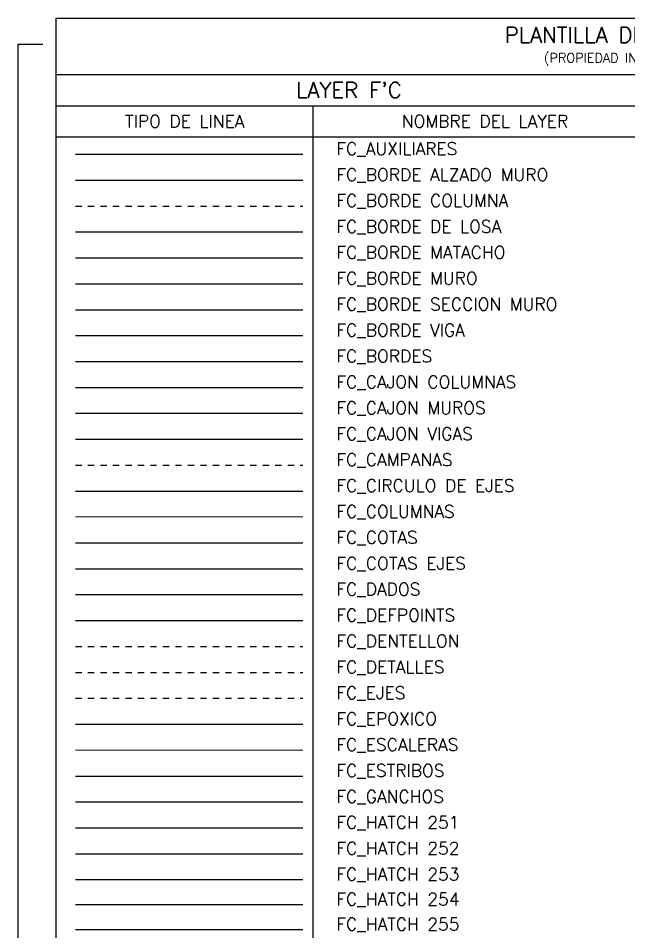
# Model space of a CAD drawing. Header units: millimetres. Extents: x -99999999 to 100000000, y -41 to 20.
# Drawn here: x -35.69 to -25.91, y -3.9 to 10.73 of the extents above; entities that cross this region are included whole.
import ezdxf

# ---------------------------------------------------------------- set-up
doc = ezdxf.new("R2010")
doc.units = ezdxf.units.MM
doc.header["$LTSCALE"] = 0.01
for name, pattern in [('DASHDOT', [1, 0.5, -0.25, 0, -0.25]), ('DASHED2', [0.375, 0.25, -0.125]), ('DOT', [6.35, 0, -6.35])]:
    doc.linetypes.add(name, pattern=pattern)
for name, color, linetype in [('FC_AUXILIARES', 1, 'Continuous'), ('FC_BORDE COLUMNA', 6, 'DASHED2'), ('FC_BORDE LOSA', 4, 'Continuous'), ('FC_BORDE MATACHO', 5, 'Continuous'), ('FC_BORDE VIGA', 4, 'Continuous'), ('FC_BORDES', 4, 'Continuous'), ('FC_CAMPANAS', 3, 'DASHED2'), ('FC_CIRCULO DE EJES', 3, 'Continuous'), ('FC_COTAS', 1, 'Continuous'), ('FC_COTAS EJES', 1, 'Continuous'), ('FC_DADOS', 5, 'Continuous'), ('FC_DENTELLON', 3, 'DASHED2'), ('FC_DETALLES', 5, 'DOT'), ('FC_EJES', 1, 'DASHDOT'), ('FC_EPOXICO', 12, 'Continuous'), ('FC_ESTRIBOS', 3, 'Continuous'), ('FC_GANCHOS', 4, 'Continuous'), ('FC_HATCH 251', 251, 'Continuous'), ('FC_HATCH 252', 252, 'Continuous'), ('FC_HATCH 253', 253, 'Continuous'), ('FC_HATCH 254', 254, 'Continuous'), ('FC_HATCH 255', 255, 'Continuous'), ('FC_R-140', 2, 'Continuous'), ('FC_R-80', 11, 'Continuous')]:
    doc.layers.add(name, color=color, linetype=linetype)
for name, color, linetype, plot in [('FC_BORDE ALZADO MURO', 230, 'Continuous', False), ('FC_BORDE MUROS', 250, 'Continuous', False), ('FC_BORDE SECCION MURO', 230, 'Continuous', False), ('FC_CAJON COLUMNAS', 230, 'Continuous', False), ('FC_CAJON MUROS', 230, 'Continuous', False), ('FC_CAJON VIGAS', 230, 'Continuous', False), ('FC_DEFPOINTS', 250, 'Continuous', False), ('FC_TEXTO NO IMPRIMIR', 252, 'Continuous', False)]:
    doc.layers.add(name, color=color, linetype=linetype, plot=plot)
doc.layers.add('FC_COLUMNAS', color=5, linetype='Continuous', lineweight=15)
doc.layers.add('FC_ESCALERAS', color=253, linetype='Continuous', lineweight=18)
doc.styles.add('FC_TEXT1', font='romans.shx')

msp = doc.modelspace()

# ---------------------------------------------------------------- linework, layer by layer
at = {"layer": 'FC_AUXILIARES'}
msp.add_lwpolyline([(-34.773, 8.551), (-31.13, 8.551)], dxfattribs=at)
at = {"layer": 'FC_BORDE ALZADO MURO'}
msp.add_lwpolyline([(-34.773, 8.136), (-31.13, 8.136)], dxfattribs=at)
at = {"layer": 'FC_BORDE COLUMNA', "ltscale": 0.6}
msp.add_lwpolyline([(-34.773, 7.721), (-31.13, 7.721)], dxfattribs=at)
at = {"layer": 'FC_BORDE LOSA'}
msp.add_lwpolyline([(-34.773, 7.306), (-31.13, 7.306)], dxfattribs=at)
at = {"layer": 'FC_BORDE MATACHO'}
msp.add_lwpolyline([(-34.773, 6.891), (-31.13, 6.891)], dxfattribs=at)
at = {"layer": 'FC_BORDE MUROS'}
msp.add_lwpolyline([(-34.773, 6.476), (-31.13, 6.476)], dxfattribs=at)
at = {"layer": 'FC_BORDE SECCION MURO'}
msp.add_lwpolyline([(-34.773, 6.061), (-31.13, 6.061)], dxfattribs=at)
at = {"layer": 'FC_BORDE VIGA'}
msp.add_lwpolyline([(-34.773, 5.646), (-31.13, 5.646)], dxfattribs=at)
at = {"layer": 'FC_BORDES', "ltscale": 1.5}
msp.add_lwpolyline([(-35.081, 10.729), (-14.944, 10.729), (-14.944, -32.468), (-35.081, -32.468)], close=True, dxfattribs=at)
for points in [[(-35.081, 9.829), (-14.944, 9.829)], [(-35.081, 9.329), (-14.944, 9.329)], [(-30.966, -21.499), (-30.966, 9.329)], [(-35.081, 8.829), (-14.944, 8.829)]]:
    msp.add_lwpolyline(points, dxfattribs=at)
at = {"layer": 'FC_BORDES'}
msp.add_lwpolyline([(-34.773, 5.231), (-31.13, 5.231)], dxfattribs=at)
at = {"layer": 'FC_CAJON COLUMNAS'}
msp.add_lwpolyline([(-34.773, 4.816), (-31.13, 4.816)], dxfattribs=at)
at = {"layer": 'FC_CAJON MUROS'}
msp.add_lwpolyline([(-34.773, 4.401), (-31.13, 4.401)], dxfattribs=at)
at = {"layer": 'FC_CAJON VIGAS'}
msp.add_lwpolyline([(-34.773, 3.986), (-31.13, 3.986)], dxfattribs=at)
at = {"layer": 'FC_CAMPANAS', "ltscale": 0.6}
msp.add_lwpolyline([(-34.773, 3.571), (-31.13, 3.571)], dxfattribs=at)
at = {"layer": 'FC_CIRCULO DE EJES'}
msp.add_lwpolyline([(-34.773, 3.156), (-31.13, 3.156)], dxfattribs=at)
at = {"layer": 'FC_COLUMNAS'}
msp.add_lwpolyline([(-34.773, 2.741), (-31.13, 2.741)], dxfattribs=at)
at = {"layer": 'FC_COTAS'}
msp.add_lwpolyline([(-34.773, 2.326), (-31.13, 2.326)], dxfattribs=at)
at = {"layer": 'FC_COTAS EJES'}
msp.add_lwpolyline([(-34.773, 1.911), (-31.13, 1.911)], dxfattribs=at)
at = {"layer": 'FC_DADOS'}
msp.add_lwpolyline([(-34.773, 1.496), (-31.13, 1.496)], dxfattribs=at)
at = {"layer": 'FC_DEFPOINTS', "ltscale": 0.6}
msp.add_lwpolyline([(-34.773, 1.081), (-31.13, 1.081)], dxfattribs=at)
at = {"layer": 'FC_DENTELLON', "ltscale": 0.6}
msp.add_lwpolyline([(-34.773, 0.666), (-31.13, 0.666)], dxfattribs=at)
at = {"layer": 'FC_DETALLES', "ltscale": 0.03}
msp.add_lwpolyline([(-34.773, 0.251), (-31.13, 0.251)], dxfattribs=at)
at = {"layer": 'FC_EJES', "ltscale": 0.6}
msp.add_lwpolyline([(-34.773, -0.164), (-31.13, -0.164)], dxfattribs=at)
at = {"layer": 'FC_EPOXICO'}
msp.add_lwpolyline([(-34.773, -0.579), (-31.13, -0.579)], dxfattribs=at)
at = {"layer": 'FC_ESCALERAS'}
msp.add_lwpolyline([(-34.773, -0.994), (-31.13, -0.994)], dxfattribs=at)
at = {"layer": 'FC_ESTRIBOS'}
msp.add_lwpolyline([(-34.773, -1.409), (-31.13, -1.409)], dxfattribs=at)
at = {"layer": 'FC_GANCHOS'}
msp.add_lwpolyline([(-34.773, -1.824), (-31.13, -1.824)], dxfattribs=at)
at = {"layer": 'FC_HATCH 251'}
msp.add_lwpolyline([(-34.773, -2.239), (-31.13, -2.239)], dxfattribs=at)
at = {"layer": 'FC_HATCH 252'}
msp.add_lwpolyline([(-34.773, -2.654), (-31.13, -2.654)], dxfattribs=at)
at = {"layer": 'FC_HATCH 253'}
msp.add_lwpolyline([(-34.773, -3.069), (-31.13, -3.069)], dxfattribs=at)
at = {"layer": 'FC_HATCH 254'}
msp.add_lwpolyline([(-34.773, -3.469), (-31.13, -3.469)], dxfattribs=at)
at = {"layer": 'FC_HATCH 255'}
msp.add_lwpolyline([(-34.773, -3.869), (-31.13, -3.869)], dxfattribs=at)
at = {"layer": 'FC_TEXTO NO IMPRIMIR'}
msp.add_lwpolyline([(-35.689, -6.842), (-35.689, 10.314), (-35.295, 10.314)], dxfattribs=at)

# ---------------------------------------------------------------- texts
at = {"layer": 'FC_R-140', "insert": (-25.012, 10.279), "char_height": 0.25, "width": 6.65726, "attachment_point": 5, "style": 'FC_TEXT1'}
msp.add_mtext("PLANTILLA DE DIBUJO F'C_METROS\\P{\\H0.6x;(PROPIEDAD INTELECTUAL DE EFE PRIMA CE)}", dxfattribs=at)
at = {"layer": 'FC_R-140', "insert": (-30.393, 9.579), "char_height": 0.25, "attachment_point": 5, "style": 'FC_TEXT1'}
msp.add_mtext("LAYER F'C", dxfattribs=at)
at = {"layer": 'FC_R-80', "char_height": 0.2, "style": 'FC_TEXT1'}
for s, insert, attachment_point in [('TIPO DE LINEA', (-33.024, 9.079), 5), ('NOMBRE DEL LAYER', (-28.214, 9.079), 5), ('FC_AUXILIARES', (-30.595, 8.52), 7), ('FC_BORDE ALZADO MURO', (-30.595, 8.105), 7), ('FC_BORDE DE LOSA', (-30.595, 7.275), 7), ('FC_BORDE MATACHO', (-30.595, 6.86), 7), ('FC_BORDE MURO', (-30.595, 6.445), 7), ('FC_BORDE SECCION MURO', (-30.595, 6.03), 7), ('FC_BORDE VIGA', (-30.595, 5.615), 7), ('FC_BORDES', (-30.595, 5.199), 7), ('FC_CAJON COLUMNAS', (-30.595, 4.784), 7), ('FC_CAJON MUROS', (-30.595, 4.369), 7), ('FC_CAJON VIGAS', (-30.595, 3.954), 7), ('FC_CAMPANAS', (-30.595, 3.539), 7), ('FC_CIRCULO DE EJES', (-30.595, 3.124), 7), ('FC_COLUMNAS', (-30.595, 2.709), 7), ('FC_COTAS', (-30.595, 2.294), 7), ('FC_COTAS EJES', (-30.595, 1.879), 7), ('FC_DADOS', (-30.595, 1.464), 7), ('FC_DEFPOINTS', (-30.595, 1.049), 7), ('FC_DENTELLON', (-30.595, 0.634), 7), ('FC_DETALLES', (-30.595, 0.219), 7), ('FC_EJES', (-30.595, -0.196), 7), ('FC_EPOXICO', (-30.595, -0.611), 7), ('FC_ESCALERAS', (-30.595, -1.026), 7), ('FC_ESTRIBOS', (-30.595, -1.441), 7), ('FC_GANCHOS', (-30.595, -1.856), 7), ('FC_HATCH 251', (-30.595, -2.271), 7), ('FC_HATCH 252', (-30.595, -2.686), 7), ('FC_HATCH 254', (-30.595, -3.501), 7), ('FC_HATCH 255', (-30.595, -3.901), 7)]:
    msp.add_mtext(s, dxfattribs=dict(at, insert=insert, attachment_point=attachment_point))
at = {"layer": 'FC_R-80', "char_height": 0.2, "attachment_point": 7, "style": 'FC_TEXT1'}
for s, insert, width in [('FC_BORDE COLUMNA', (-30.595, 7.69), 3.17343), ('FC_HATCH 253', (-30.595, -3.101), 2.28771)]:
    msp.add_mtext(s, dxfattribs=dict(at, insert=insert, width=width))

doc.saveas('drawing.dxf')
